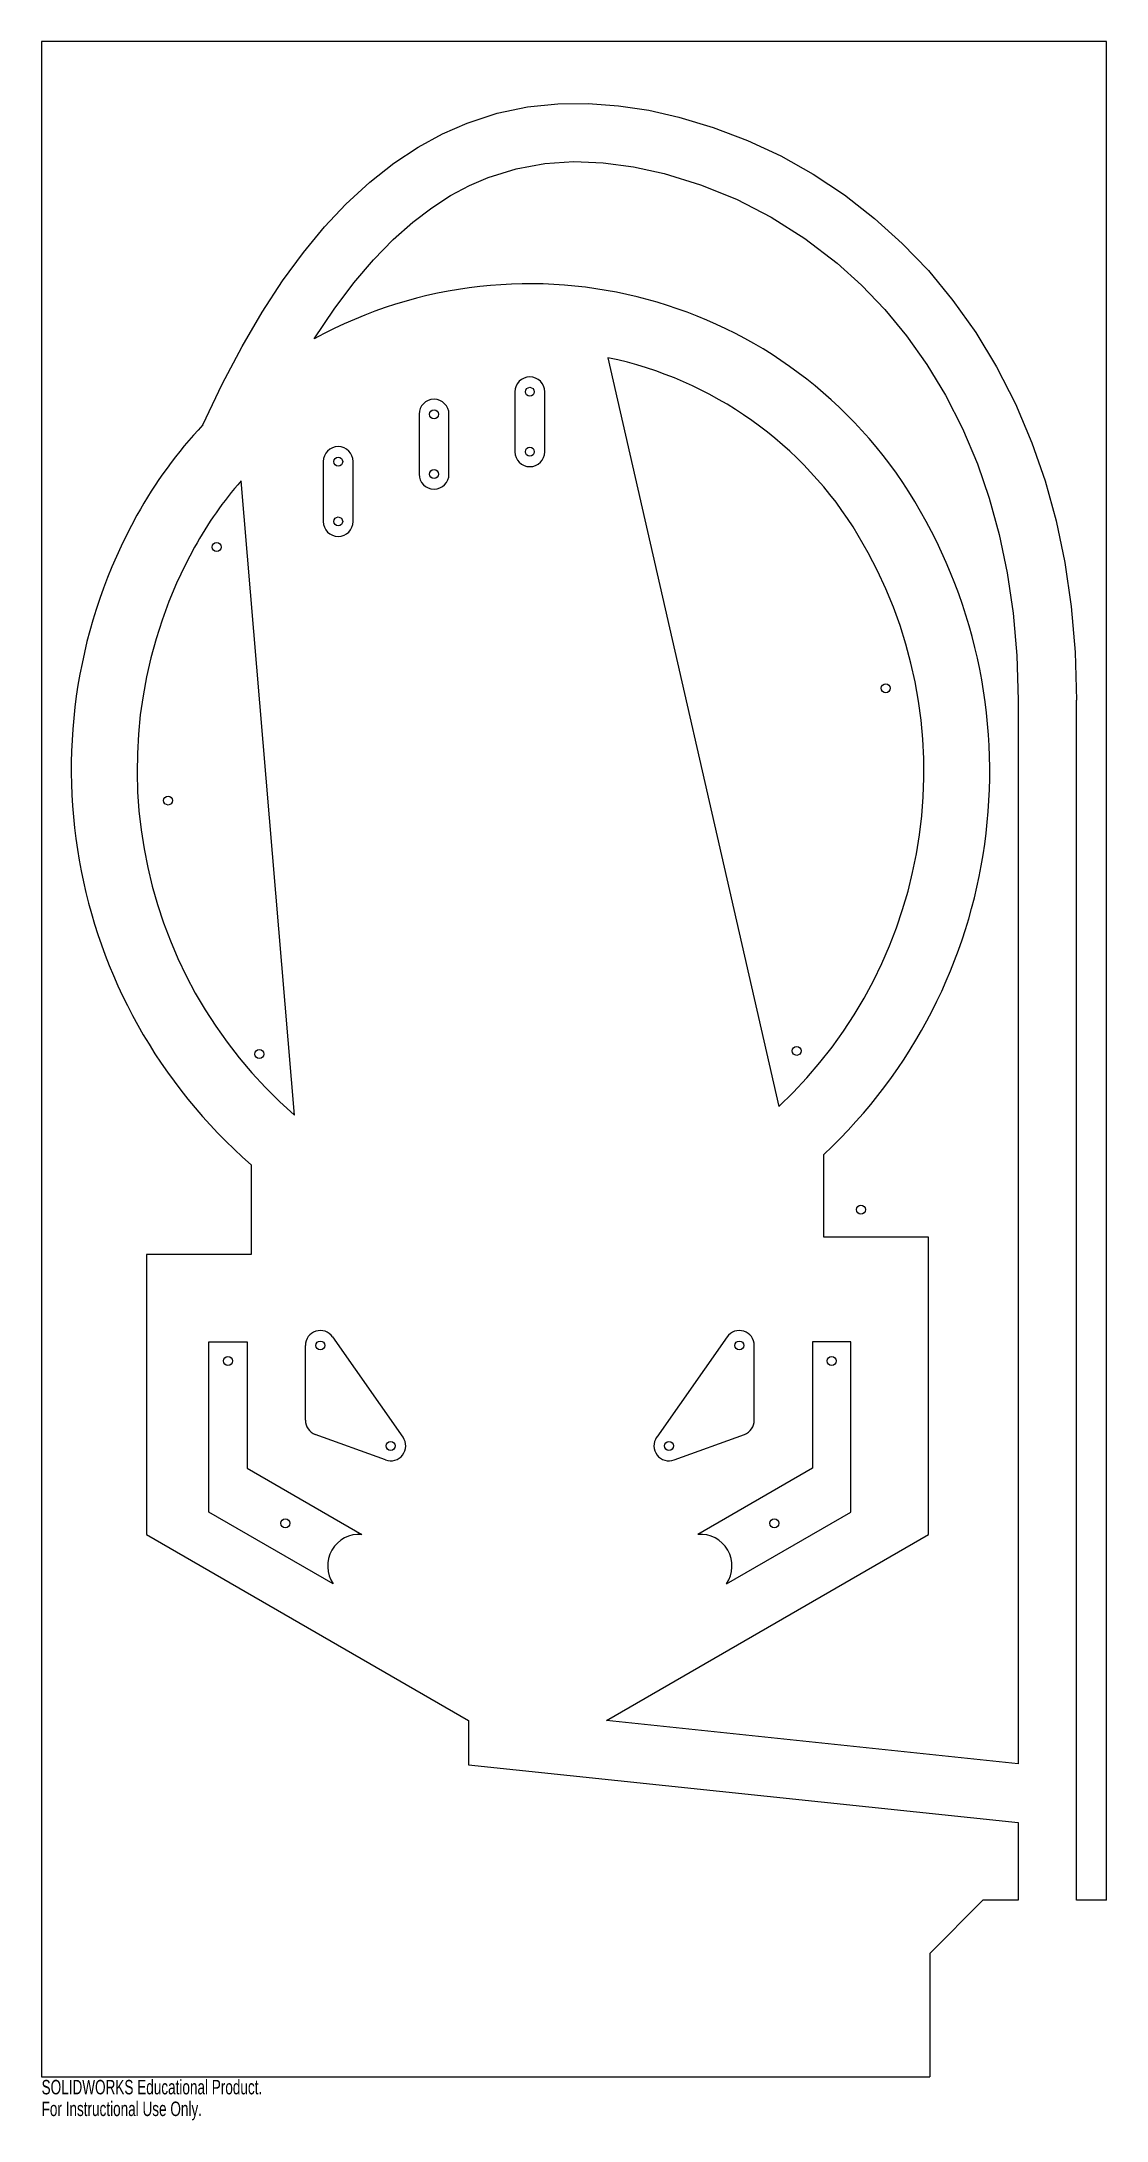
# Model space of a CAD drawing. Extents: x -178 to 178, y -355 to 340.
import ezdxf

# ---------------------------------------------------------------- set-up
doc = ezdxf.new("R2010")
doc.units = 0
doc.layers.get('0').update_dxf_attribs({"linetype": 'CONTINUOUS'})
doc.styles.add('SLDTEXTSTYLE0', font='TXT', dxfattribs={"width": 0.7})

msp = doc.modelspace()

# ---------------------------------------------------------------- linework, layer by layer
at = {"color": 7, "linetype": 'CONTINUOUS'}
for p, q in [((177.8, 340), (-177.8, 340)), ((-177.8, 340), (-177.8, -340)), ((177.8, -281), (177.8, 340)), ((11.34, 234.37), (68.36, -15.79)), ((-19.75, 222.98), (-19.75, 202.98)), ((-9.75, 202.98), (-9.75, 222.98)), ((-51.75, 215.48), (-51.75, 195.48)), ((-41.75, 195.48), (-41.75, 215.48)), ((-83.75, 199.66), (-83.75, 179.66)), ((-73.75, 179.66), (-73.75, 199.66)), ((-93.35, -18.68), (-111.19, 193.22)), ((148.3, 120), (148.3, -235.39)), ((167.8, -281), (167.8, 120)), ((83.4, -59.47), (83.4, -31.85)), ((-107.8, -35.26), (-107.8, -65.26)), ((118.4, -59.47), (83.4, -59.47)), ((118.4, -158.82), (118.4, -59.47)), ((-107.8, -65.26), (-142.8, -65.26)), ((-142.8, -65.26), (-142.8, -158.82)), ((-121.9, -151.31), (-121.9, -94.47)), ((-121.9, -94.47), (-109.2, -94.47)), ((-109.2, -94.47), (-109.2, -136.65)), ((-89.7, -120.65), (-89.7, -95.65)), ((-80.6, -92.78), (-57.11, -126.33)), ((51.1, -92.78), (27.61, -126.33)), ((60.2, -120.65), (60.2, -95.65)), ((79.7, -94.47), (79.7, -136.65)), ((92.4, -94.47), (79.7, -94.47)), ((92.4, -151.31), (92.4, -94.47)), ((-62.91, -133.9), (-86.41, -125.35)), ((33.41, -133.9), (56.91, -125.35)), ((-109.2, -136.65), (-70.86, -158.78)), ((79.7, -136.65), (41.36, -158.78)), ((-80.38, -175.28), (-121.9, -151.31)), ((50.88, -175.28), (92.4, -151.31)), ((-142.8, -158.82), (-35.2, -220.94)), ((10.8, -220.94), (118.4, -158.82)), ((-35.2, -220.94), (-35.2, -235.71)), ((148.3, -235.39), (10.8, -220.94)), ((-35.2, -235.71), (148.3, -255)), ((148.3, -255), (148.3, -281)), ((136.56, -281), (118.8, -298.76)), ((148.3, -281), (136.56, -281)), ((177.8, -281), (167.8, -281)), ((118.8, -298.76), (118.8, -340)), ((-177.8, -340), (118.8, -340))]:
    msp.add_line(p, q, dxfattribs=at)
at = {"color": 7, "linetype": 'CONTINUOUS', "flags": 128}
for points in [[(-123.92, 211.92), (-117.46, 225.57), (-110.87, 238.11), (-104.15, 249.6), (-97.31, 260.06), (-90.36, 269.54), (-83.32, 278.06), (-76.18, 285.67), (-68.23, 293.02), (-60.2, 299.36), (-52.09, 304.74), (-43.92, 309.19), (-35.69, 312.77), (-25.61, 316.03), (-15.5, 318.15), (-5.37, 319.22), (4.77, 319.33), (14.88, 318.57), (24.95, 317.03), (34.96, 314.78), (46.51, 311.33), (57.89, 307), (69.02, 301.8), (79.86, 295.71), (90.34, 288.75), (100.4, 280.92), (109.62, 272.59), (118.36, 263.46), (126.55, 253.53), (134.16, 242.81), (141.13, 231.3), (147.41, 219), (152.94, 205.92), (157.32, 193.23), (160.98, 179.89), (163.91, 165.9), (166.04, 151.25), (167.35, 135.95), (167.8, 120)], [(-86.74, 240.65), (-80.14, 250.58), (-73.53, 259.39), (-66.93, 267.13), (-60.36, 273.86), (-53.84, 279.65), (-47.48, 284.48), (-41.19, 288.53), (-34.93, 291.87), (-28.71, 294.56), (-19.27, 297.52), (-9.76, 299.26), (-0.08, 299.89), (9.78, 299.5), (19.85, 298.14), (30.08, 295.9), (42.27, 292.16), (54.24, 287.3), (65.89, 281.32), (77.13, 274.21), (87.86, 265.99), (96.03, 258.61), (103.79, 250.5), (111.08, 241.67), (117.86, 232.11), (124.09, 221.81), (129.73, 210.77), (134.72, 198.96), (138.69, 187.47), (142.03, 175.31), (144.71, 162.5), (146.67, 149.01), (147.89, 134.85), (148.3, 120)]]:
    msp.add_lwpolyline(points, dxfattribs=at)
at = {"color": 7, "linetype": 'CONTINUOUS'}
for centre in [(-14.75, 222.98), (-46.75, 215.48), (-14.75, 202.98), (-78.75, 199.66), (-46.75, 195.48), (-78.75, 179.66), (-119.36, 171.13), (104.12, 123.94), (-135.55, 86.43), (-105.1, 1.73), (74.38, 2.79), (95.8, -50.26), (-84.7, -95.65), (55.2, -95.65), (-115.55, -100.82), (86.05, -100.82), (-61.2, -129.2), (31.7, -129.2), (-96.38, -155.05), (66.88, -155.05)]:
    msp.add_circle(centre, 1.5, dxfattribs=at)
for centre, radius, start, end in [((-14.75, 109.06), 150, 31.02357, 118.68315), ((-14.75, 109.06), 128, 31.02357, 78.24119), ((-14.75, 222.98), 5, 0, 180), ((-46.75, 215.48), 5, 0, 180), ((-14.75, 109.06), 150, 136.70445, 151.02357), ((-78.75, 199.66), 5, 0, 180), ((-14.75, 202.98), 5, 180, 0), ((-46.75, 195.48), 5, 180, 0), ((-14.75, 109.06), 128, 138.88837, 151.02357), ((7.32, 96.84), 175.22, 151.02357, 228.93105), ((-36.37, 96.06), 175.22, 313.11609, 31.02357), ((-78.75, 179.66), 5, 180, 0), ((-36.37, 96.06), 153.22, 313.11609, 31.02357), ((7.32, 96.84), 153.22, 151.02357, 228.93105), ((-84.7, -95.65), 5, 35, 180), ((55.2, -95.65), 5, 0, 145), ((-84.7, -120.65), 5, 180, 250), ((55.2, -120.65), 5, 290, 0), ((-61.2, -129.2), 5, 250, 35), ((31.7, -129.2), 5, 145, 290), ((-71.74, -169.27), 10.53, 85.17832, 214.82168), ((42.24, -169.27), 10.53, 325.17832, 94.82168)]:
    msp.add_arc(centre, radius, start, end, dxfattribs=at)

# ---------------------------------------------------------------- texts
at = {"color": 7, "linetype": 'CONTINUOUS', "char_height": 4.8336, "attachment_point": 1, "style": 'SLDTEXTSTYLE0'}
for s, insert in [('SOLIDWORKS Educational Product.', (-177.8, -341.02)), ('For Instructional Use Only.', (-177.8, -348.27))]:
    msp.add_mtext(s, dxfattribs=dict(at, insert=insert))

doc.saveas('drawing.dxf')
